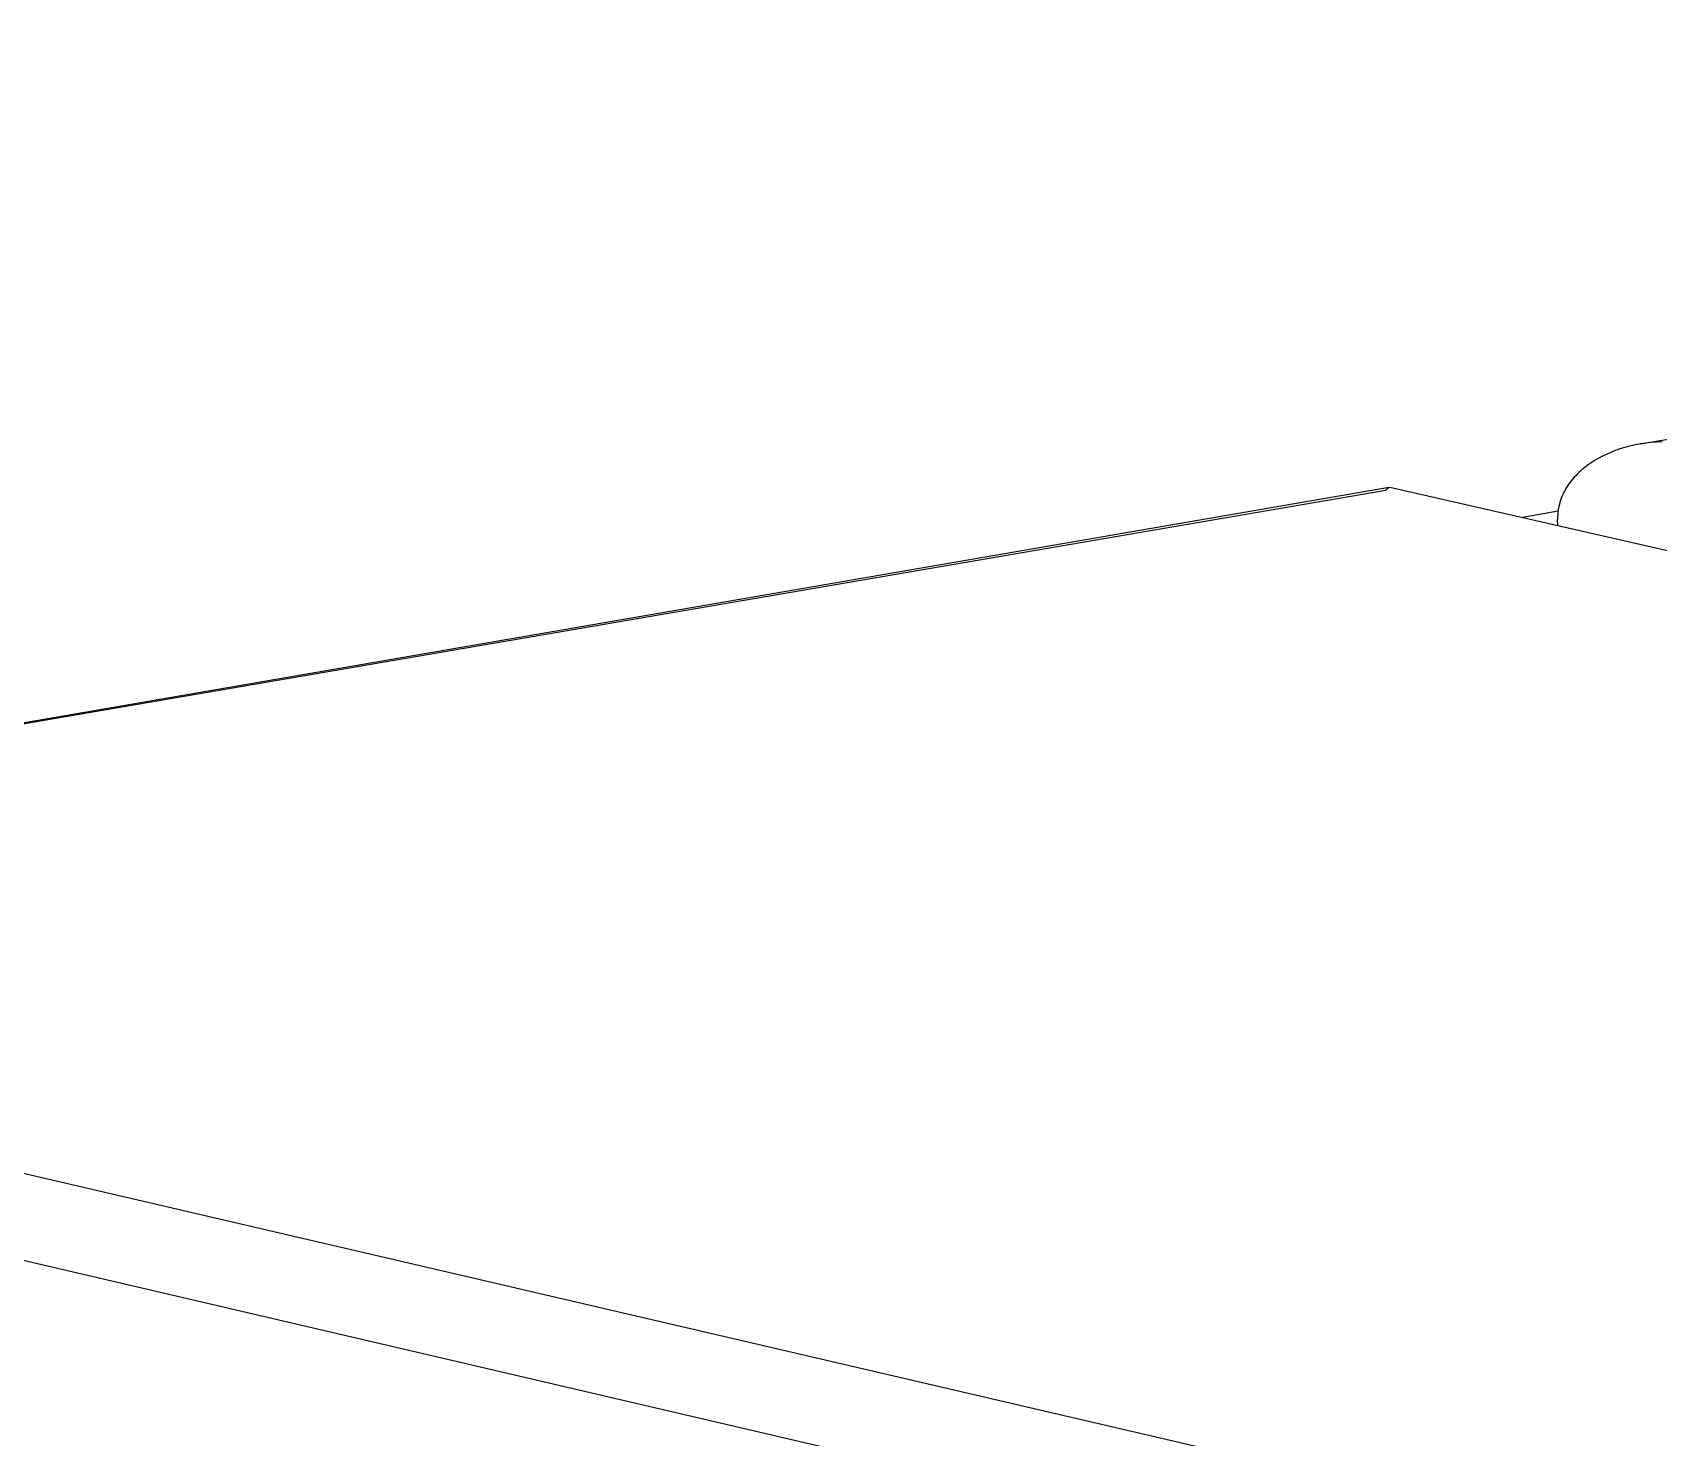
# Model space of a CAD drawing. Header units: millimetres. Extents: x 1422 to 6060, y -58 to 3182.
# Drawn here: x 1961.69 to 1998.67, y 1374.73 to 1406.69 of the extents above; entities that cross this region are included whole.
import ezdxf

# ---------------------------------------------------------------- set-up
doc = ezdxf.new("R2010")
doc.units = ezdxf.units.MM
doc.header["$MEASUREMENT"] = 0
doc.layers.add('Domyślny', color=7, linetype='Continuous', true_color=0x000000)
doc.layers.add('Utwórz2D linie widoczne', color=7, linetype='Continuous', true_color=0x000000)

msp = doc.modelspace()

# ---------------------------------------------------------------- linework, layer by layer
at = {"layer": 'Domyślny'}
msp.add_line((1937.163, 1386.791), (1992.465, 1396.272), dxfattribs=at)
at = {"layer": 'Utwórz2D linie widoczne'}
for p, q in [((1998.254, 1397.326), (2052.523, 1406.686)), ((1997.633, 1397.155), (1997.581, 1397.134)), ((1997.686, 1397.175), (1997.633, 1397.155)), ((1997.738, 1397.194), (1997.686, 1397.175)), ((1997.792, 1397.212), (1997.738, 1397.194)), ((1997.845, 1397.229), (1997.792, 1397.212)), ((1997.899, 1397.245), (1997.845, 1397.229)), ((1997.958, 1397.262), (1997.899, 1397.245)), ((1998.018, 1397.277), (1997.958, 1397.262)), ((1998.078, 1397.291), (1998.018, 1397.277)), ((1998.138, 1397.304), (1998.078, 1397.291)), ((1998.198, 1397.316), (1998.138, 1397.304)), ((1998.258, 1397.327), (1998.198, 1397.316)), ((1998.319, 1397.337), (1998.258, 1397.327)), ((1998.38, 1397.346), (1998.319, 1397.337)), ((1998.441, 1397.354), (1998.38, 1397.346)), ((1998.503, 1397.36), (1998.441, 1397.354)), ((1998.627, 1397.37), (1998.503, 1397.36)), ((1998.751, 1397.376), (1998.627, 1397.37)), ((1997.008, 1396.806), (1996.969, 1396.775)), ((1997.048, 1396.837), (1997.008, 1396.806)), ((1997.089, 1396.866), (1997.048, 1396.837)), ((1997.135, 1396.898), (1997.089, 1396.866)), ((1997.182, 1396.929), (1997.135, 1396.898)), ((1997.23, 1396.958), (1997.182, 1396.929)), ((1997.279, 1396.986), (1997.23, 1396.958)), ((1997.328, 1397.014), (1997.279, 1396.986)), ((1997.377, 1397.04), (1997.328, 1397.014)), ((1997.427, 1397.065), (1997.377, 1397.04)), ((1997.478, 1397.089), (1997.427, 1397.065)), ((1997.529, 1397.112), (1997.478, 1397.089)), ((1997.581, 1397.134), (1997.529, 1397.112)), ((1996.631, 1396.418), (1996.604, 1396.378)), ((1996.66, 1396.457), (1996.631, 1396.418)), ((1996.689, 1396.495), (1996.66, 1396.457)), ((1996.72, 1396.532), (1996.689, 1396.495)), ((1996.752, 1396.569), (1996.72, 1396.532)), ((1996.784, 1396.604), (1996.752, 1396.569)), ((1996.819, 1396.64), (1996.784, 1396.604)), ((1996.855, 1396.675), (1996.819, 1396.64)), ((1996.892, 1396.71), (1996.855, 1396.675)), ((1996.93, 1396.743), (1996.892, 1396.71)), ((1996.969, 1396.775), (1996.93, 1396.743)), ((1937.146, 1386.788), (1992.54, 1396.341)), ((1992.54, 1396.341), (1992.465, 1396.272)), ((1992.559, 1396.341), (2209.43, 1346.994)), ((1996.44, 1396.046), (1996.433, 1396.024)), ((1996.455, 1396.089), (1996.44, 1396.046)), ((1996.472, 1396.131), (1996.455, 1396.089)), ((1996.49, 1396.174), (1996.472, 1396.131)), ((1996.51, 1396.215), (1996.49, 1396.174)), ((1996.531, 1396.256), (1996.51, 1396.215)), ((1996.553, 1396.296), (1996.531, 1396.256)), ((1996.578, 1396.337), (1996.553, 1396.296)), ((1996.604, 1396.378), (1996.578, 1396.337)), ((1996.383, 1395.794), (1995.574, 1395.655)), ((1996.375, 1395.698), (1996.374, 1395.676)), ((1996.374, 1395.676), (1996.374, 1395.654)), ((1996.376, 1395.72), (1996.375, 1395.698)), ((1996.378, 1395.742), (1996.376, 1395.72)), ((1996.38, 1395.763), (1996.378, 1395.742)), ((1996.382, 1395.785), (1996.38, 1395.763)), ((1996.388, 1395.829), (1996.382, 1395.785)), ((1996.395, 1395.872), (1996.388, 1395.829)), ((1996.404, 1395.915), (1996.395, 1395.872)), ((1996.414, 1395.958), (1996.404, 1395.915)), ((1996.42, 1395.98), (1996.414, 1395.958)), ((1996.426, 1396.002), (1996.42, 1395.98)), ((1996.433, 1396.024), (1996.426, 1396.002)), ((1996.374, 1395.654), (1996.374, 1395.632)), ((1996.374, 1395.632), (1996.374, 1395.61)), ((1996.378, 1395.472), (1996.374, 1395.61)), ((1936.409, 1386.569), (2153.171, 1336.141)), ((1931.338, 1385.781), (2147.565, 1335.382))]:
    msp.add_line(p, q, dxfattribs=at)

doc.saveas('drawing.dxf')
